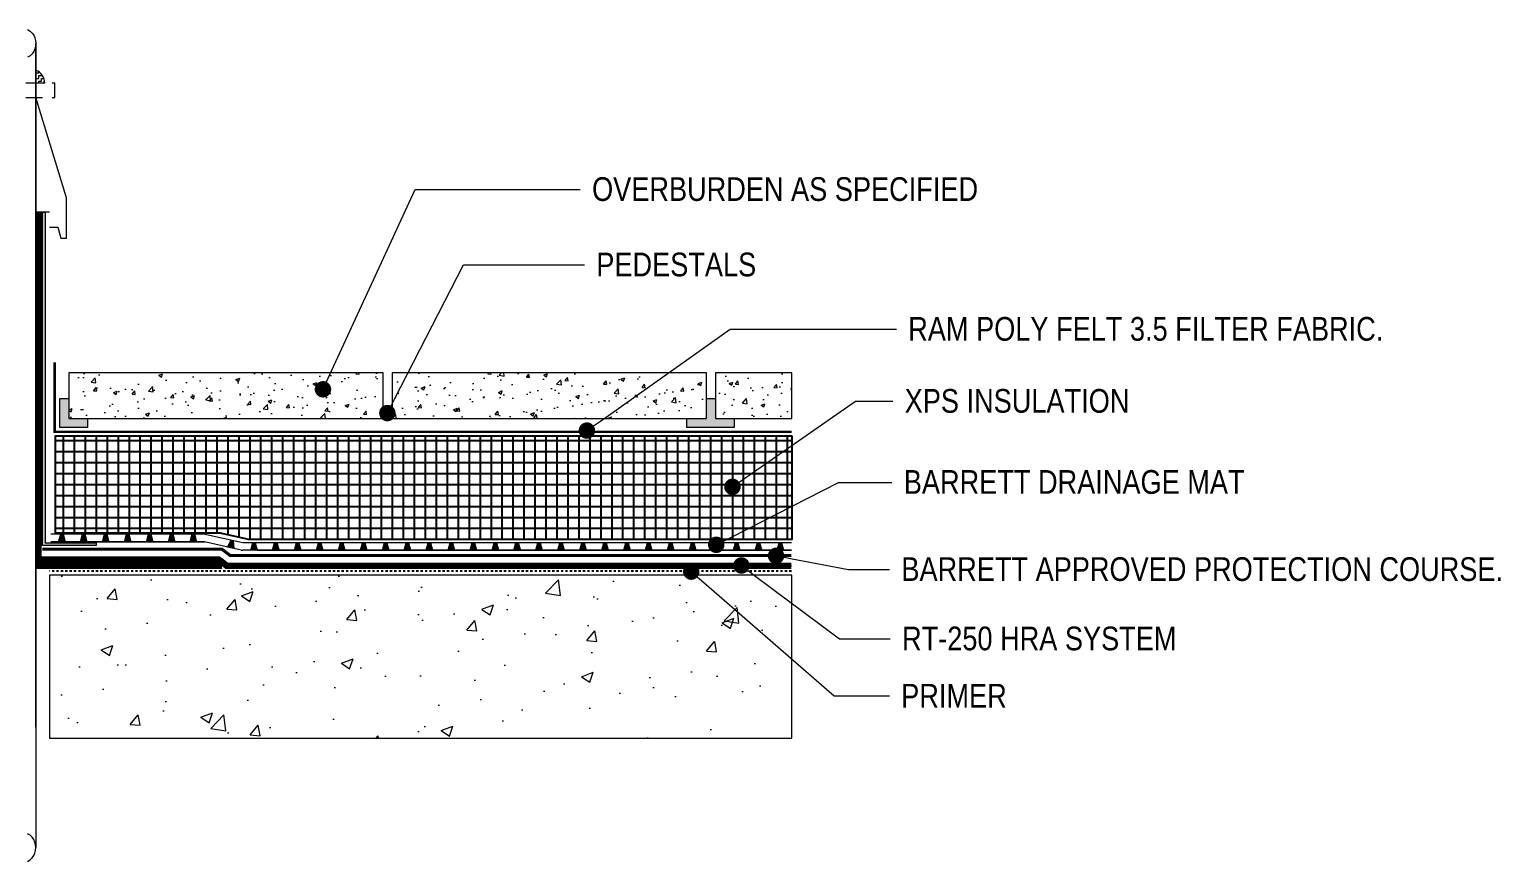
# Model space of a CAD drawing. Header units: inches. Extents: x -332 to 107, y -6 to 38.
# Drawn here: x 39.8 to 106.9, y -5.6 to 32.3 of the extents above; entities that cross this region are included whole.
import ezdxf
from ezdxf import colors
from ezdxf.entities.mleader import LeaderData, LeaderLine
from ezdxf.math import Vec2, Vec3

# ---------------------------------------------------------------- set-up
doc = ezdxf.new("R2010")
doc.units = ezdxf.units.IN
doc.header["$MEASUREMENT"] = 0
for name, pattern in [('Dash', [0.25, 0.125, -0.125]), ('Dashed - Dense', [0.8, 0.5, -0.3]), ('DASHED2', [0.1875, 0.125, -0.0625])]:
    doc.linetypes.add(name, pattern=pattern)
for name, color, linetype, lineweight in [('Drainage Mat', 191, 'Continuous', 0), ('Others', 190, 'Continuous', 0), ('RAM HDR 327', 63, 'Continuous', 0), ('Ram Mastic', 191, 'Continuous', 0), ('RAM POLY FELT 3.5 FILTER FABRIC.', 4, 'Dash', 0), ('RT-250 HRA SYSTEM LIQUID', 241, 'Continuous', 0), ('RT-250 HRA SYSTEM MESH', 3, 'Continuous', 0), ('Text', 20, 'Continuous', 0)]:
    doc.layers.add(name, color=color, linetype=linetype, lineweight=lineweight)
for name, color, linetype in [('Insulation Border', 8, 'Continuous'), ('Insulation Foam', 9, 'Continuous'), ('Primer', 32, 'DASHED2')]:
    doc.layers.add(name, color=color, linetype=linetype)
doc.layers.add('Protection Course', color=99, linetype='Dashed - Dense', lineweight=0, true_color=0x216123)
doc.styles.get("Standard").update_dxf_attribs({"font": ''})
doc.styles.get('Standard').set_extended_font_data('Arial Narrow')

# ---------------------------------------------------------------- blocks, each defined once
blk = doc.blocks.new('*U23')
at = {"layer": 'Drainage Mat'}
h = blk.add_hatch(color=256, dxfattribs=at)
h.dxf.hatch_style = 1
h.paths.add_polyline_path([(0.5, 0.343), (0.447, 0.343), (0.355, 0), (0.5, 0), (0.645, 0), (0.553, 0.343)])
at = {"layer": 'Drainage Mat', "linetype": 'Continuous'}
for points in [[(0, 0.343), (1, 0.343)], [(0, 0), (1, 0)]]:
    blk.add_lwpolyline(points, dxfattribs=at)
blk.add_lwpolyline([(0.5, 0.343), (0.447, 0.343), (0.355, 0), (0.5, 0), (0.645, 0), (0.553, 0.343)], close=True, dxfattribs=at)
blk = doc.blocks.new('*U24')
at = {"layer": 'Drainage Mat', "color": 0, "linetype": 'ByBlock', "lineweight": -2, "transparency": 16777216}
for p in [(2118.891, 7.892), (2119.891, 7.892), (2120.891, 7.892), (2121.891, 7.892), (2122.891, 7.892), (2123.891, 7.892), (2124.891, 7.892)]:
    blk.add_blockref('*U23', p, dxfattribs=at)
blk = doc.blocks.new('*U21')
at = {"layer": 'Drainage Mat'}
h = blk.add_hatch(color=256, dxfattribs=at)
h.dxf.hatch_style = 1
h.paths.add_polyline_path([(0.5, 0.343), (0.447, 0.343), (0.355, 0), (0.5, 0), (0.645, 0), (0.553, 0.343)])
at = {"layer": 'Drainage Mat', "linetype": 'Continuous'}
for points in [[(0, 0.343), (1, 0.343)], [(0, 0), (1, 0)]]:
    blk.add_lwpolyline(points, dxfattribs=at)
blk.add_lwpolyline([(0.5, 0.343), (0.447, 0.343), (0.355, 0), (0.5, 0), (0.645, 0), (0.553, 0.343)], close=True, dxfattribs=at)
blk = doc.blocks.new('*U22')
at = {"layer": 'Drainage Mat', "color": 0, "linetype": 'ByBlock', "lineweight": -2, "transparency": 16777216}
for p in [(2092.138, 7.501), (2093.138, 7.501), (2094.138, 7.501), (2095.138, 7.501), (2096.138, 7.501), (2097.138, 7.501), (2098.138, 7.501), (2099.138, 7.501), (2100.138, 7.501), (2101.138, 7.501), (2102.138, 7.501), (2103.138, 7.501), (2104.138, 7.501), (2105.138, 7.501), (2106.138, 7.501), (2107.138, 7.501), (2108.138, 7.501), (2109.138, 7.501), (2110.138, 7.501), (2111.138, 7.501), (2112.138, 7.501), (2113.138, 7.501), (2114.138, 7.501), (2115.138, 7.501), (2116.138, 7.501)]:
    blk.add_blockref('*U21', p, dxfattribs=at)
blk = doc.blocks.new('_Dot')
at = {"color": 0, "linetype": 'ByBlock', "lineweight": -2}
blk.add_line((-0.5, 0), (-1, 0), dxfattribs=at)
at = {"color": 0, "linetype": 'ByBlock', "const_width": 0.5}
blk.add_lwpolyline([(-0.25, 0, 1), (0.25, 0, 1)], format="xyb", close=True, dxfattribs=at)

msp = doc.modelspace()

# ---------------------------------------------------------------- hatches: boundary and pattern name
at = {"layer": 'Drainage Mat'}
h = msp.add_hatch(color=256, dxfattribs=at)
h.dxf.hatch_style = 1
h.paths.add_polyline_path([(49.066, 9.006), (49.117, 8.995), (49.134, 8.64), (48.993, 8.671), (48.851, 8.702), (49.014, 9.018)])
at = {"layer": 'Insulation Foam'}
h = msp.add_hatch(dxfattribs=at)
h.set_pattern_fill('NET', color=256, scale=4)
h.set_pattern_definition([(0, (-2092.1217, 1.05595), (0, 0.5), []), (90, (-2092.1217, 1.05595), (-0.5, 3e-17), [])])
h.paths.add_polyline_path([(74.569, 13.774), (74.571, 9.049), (49.819, 9.049), (48.511, 9.337), (41.006, 9.337), (41.006, 13.763)])
at = {"layer": 'Others'}
h = msp.add_hatch(dxfattribs=at)
h.set_pattern_fill('CONCRETE___STRUCTURAL_0002', color=256, style=0, pattern_type=2)
h.set_pattern_definition([(50, (27.268, 15.3668), (-1.757464, 0.15376), [0.18377, -2.02145]), (355, (27.268, 15.3668), (-0.33997, 1.84306), [0.14701, -1.61716]), (100.4514, (27.4144, 15.354), (1.41749, 1.6893), [0.15618, -1.71797]), (46.184, (27.268, 15.8568), (-2.615, 0.40556), [0.27565, -3.03218]), (96.636, (27.4859, 15.823), (2.29015, 2.38683), [0.23427, -2.57696]), (351.184, (27.268, 15.8568), (2.29015, 2.38683), [0.22052, -2.42574]), (21, (27.513, 15.7343), (-1.46257, 0.986515), [0.18377, -2.02145]), (326, (27.513, 15.7343), (0.59618, 1.7768), [0.14701, -1.61716]), (71.4514, (27.6348, 15.6521), (2.05875, 0.79028), [0.15618, -1.71797]), (37.5, (27.26794, 15.3668), (0.029795, 0.815672), [0, -1.59756, 0, -1.641665, 0, -1.623288]), (7.5, (27.2679, 15.3668), (0.644585, 0.966406), [0, -0.935994, 0, -1.560807, 0, -0.618687]), (327.5, (26.7215, 15.3668), (-1.307996, 0.055265), [0, -0.61256, 0, -1.911192, 0, -2.536005]), (317.5, (26.4765, 15.3668), (1.42895, 0.24528), [0, -0.79633, 0, -1.269227, 0, -1.80093])])
h.paths.add_polyline_path([(55.947, 16.635), (41.614, 16.635), (41.614, 14.558), (55.947, 14.558)])
h = msp.add_hatch(dxfattribs=at)
h.set_pattern_fill('CONCRETE___STRUCTURAL_0002', color=256, style=0, pattern_type=2)
h.set_pattern_definition([(50, (12.5276, 15.3668), (-1.757464, 0.153758), [0.18377, -2.021453]), (355, (12.5276, 15.3668), (-0.339975, 1.843056), [0.147015, -1.61716]), (100.4514, (12.674, 15.354), (1.41749, 1.689297), [0.15618, -1.71797]), (46.184, (12.5276, 15.8568), (-2.615, 0.40556), [0.27565, -3.03218]), (96.6356, (12.7455, 15.823), (2.29015, 2.38683), [0.23427, -2.57696]), (351.184, (12.5276, 15.8568), (2.29015, 2.38683), [0.22052, -2.42574]), (21, (12.7726, 15.7343), (-1.46257, 0.986515), [0.18377, -2.021453]), (326, (12.7726, 15.7343), (0.59618, 1.776796), [0.147015, -1.61716]), (71.4514, (12.8945, 15.6521), (2.05875, 0.79028), [0.15618, -1.71797]), (37.5, (12.5276, 15.3668), (0.0297946, 0.815672), [0, -1.59756, 0, -1.641665, 0, -1.623288]), (7.5, (12.5276, 15.3668), (0.644585, 0.966406), [0, -0.935994, 0, -1.560807, 0, -0.618687]), (327.5, (11.9812, 15.3668), (-1.307996, 0.055265), [0, -0.612562, 0, -1.911192, 0, -2.536005]), (317.5, (11.7362, 15.3668), (1.42895, 0.245282), [0, -0.79633, 0, -1.269227, 0, -1.80093])])
h.paths.add_polyline_path([(70.687, 16.635), (56.354, 16.635), (56.354, 14.558), (70.687, 14.558)])
h = msp.add_hatch(dxfattribs=at)
h.set_pattern_fill('CONCRETE___STRUCTURAL_0002', color=256, style=0, pattern_type=2)
h.set_pattern_definition([(50, (-2.2127, 15.3668), (-1.757464, 0.153758), [0.18377, -2.021453]), (355, (-2.2127, 15.3668), (-0.339975, 1.843056), [0.147015, -1.617162]), (100.4514, (-2.0663, 15.354), (1.41749, 1.689297), [0.15618, -1.71797]), (46.1842, (-2.2127, 15.8568), (-2.615003, 0.40556), [0.27565, -3.03218]), (96.6356, (-1.9948, 15.823), (2.29015, 2.38683), [0.23427, -2.57696]), (351.184, (-2.2127, 15.8568), (2.29015, 2.38683), [0.22052, -2.42574]), (21, (-1.9677, 15.7343), (-1.46257, 0.986515), [0.18377, -2.021453]), (326, (-1.9677, 15.7343), (0.596182, 1.776796), [0.147015, -1.617162]), (71.4514, (-1.8458, 15.6521), (2.058752, 0.79028), [0.15618, -1.71797]), (37.5, (-2.2127, 15.3668), (0.0297946, 0.815672), [0, -1.59756, 0, -1.641665, 0, -1.623288]), (7.5, (-2.2127, 15.3668), (0.644585, 0.966406), [0, -0.935994, 0, -1.560807, 0, -0.618687]), (327.5, (-2.7591, 15.3668), (-1.3079964, 0.055265), [0, -0.612562, 0, -1.911192, 0, -2.536005]), (317.5, (-3.0041, 15.3668), (1.42895, 0.245282), [0, -0.79633, 0, -1.269227, 0, -1.80093])])
h.paths.add_polyline_path([(74.569, 16.635), (71.095, 16.635), (71.095, 14.558), (74.569, 14.558)])
for points in [[(41.207, 15.465), (41.614, 15.465), (41.614, 14.558), (42.471, 14.558), (42.471, 14.144), (41.207, 14.144)], [(71.952, 14.558), (71.952, 14.144), (69.785, 14.144), (69.785, 14.558), (70.687, 14.558), (70.687, 15.465), (71.095, 15.465), (71.095, 14.558)]]:
    msp.add_hatch(color=256, dxfattribs=at).paths.add_polyline_path(points)
h = msp.add_hatch(dxfattribs=at)
h.set_pattern_fill('CONCRETE___STRUCTURAL_0002', color=256, style=0, pattern_type=2)
h.set_pattern_definition([(50, (1191.424, -562.1435), (-5.465523, 0.478171), [0.5715, -6.2865]), (355, (1191.424, -562.1435), (-1.057285, 5.731704), [0.4572, -5.0292]), (100.4514, (1191.8793, -562.1833), (4.408241, 5.25353), [0.4857, -5.342703]), (46.1842, (1191.424, -560.6195), (-8.132377, 1.261255), [0.85725, -9.42975]), (96.6356, (1192.1015, -560.7246), (7.12213, 7.42278), [0.72855, -8.014053]), (351.1842, (1191.424, -560.6195), (7.122124, 7.422784), [0.6858, -7.5438]), (21, (1192.186, -561.0005), (-4.548432, 3.067956), [0.5715, -6.2865]), (326, (1192.186, -561.0005), (1.854063, 5.525643), [0.4572, -5.0292]), (71.4514, (1192.565, -561.256), (6.402496, 2.457682), [0.4857, -5.342703]), (37.5, (1191.4238, -562.1435), (0.092658, 2.5366512), [0, -4.96824, 0, -5.1054, 0, -5.04825]), (7.5, (1191.4238, -562.1435), (2.00459, 3.005417), [0, -2.91084, 0, -4.85394, 0, -1.92405]), (327.5, (1189.7246, -562.1435), (-4.067727, 0.171868), [0, -1.905, 0, -5.9436, 0, -7.8867]), (317.5, (1188.9626, -562.1435), (4.443879, 0.7628), [0, -2.4765, 0, -3.94716, 0, -5.6007])])
h.paths.add_polyline_path([(74.571, 0.001), (74.571, 7.418), (40.745, 7.418), (40.745, 0.001)])
at = {"layer": 'Protection Course'}
h = msp.add_hatch(dxfattribs=at)
h.set_pattern_fill('AGGREGAT', color=256, scale=0.3, angle=180, pattern_type=2)
h.set_pattern_definition([(180, (-2092.1217, 1.05595), (-0.3, -0.3), [0.03, -0.045, 0.015, -0.045, 0.015, -0.15]), (180, (-2092.2717, 1.02595), (-0.3, -0.3), [0.015, -0.285]), (180, (-2092.1817, 1.01095), (-0.3, -0.3), [0.015, -0.03, 0.015, -0.24]), (180, (-2092.3317, 0.99595), (-0.3, -0.3), [0.03, -0.27]), (180, (-2092.3617, 0.98095), (-0.3, -0.3), [0.015, -0.285]), (180, (-2092.2717, 0.95095), (-0.3, -0.3), [0.03, -0.27]), (180, (-2092.1217, 0.93595), (-0.3, -0.3), [0.015, -0.03, 0.015, -0.075, 0.045, -0.12]), (180, (-2092.3317, 0.90595), (-0.3, -0.3), [0.03, -0.27]), (180, (-2092.1517, 0.89095), (-0.3, -0.3), [0.03, -0.015, 0.015, -0.12, 0.015, -0.105]), (180, (-2092.1367, 0.87595), (-0.3, -0.3), [0.015, -0.285]), (180, (-2092.2417, 0.86095), (-0.3, -0.3), [0.015, -0.015, 0.015, -0.255]), (180, (-2092.1967, 0.84595), (-0.3, -0.3), [0.015, -0.285]), (180, (-2092.3917, 0.83095), (-0.3, -0.3), [0.015, -0.285]), (180, (-2092.2567, 0.81595), (-0.3, -0.3), [0.015, -0.12, 0.015, -0.15]), (180, (-2092.2567, 0.80095), (-0.3, -0.3), [0.03, -0.27]), (180, (-2092.3167, 0.78595), (-0.3, -0.3), [0.03, -0.27]), (180, (-2092.1367, 0.77095), (-0.3, -0.3), [0.015, -0.18, 0.03, -0.075]), (270, (-2092.1217, 0.92095), (0.3, -0.3), [0.06, -0.06, 0.03, -0.15]), (270, (-2092.1367, 0.92095), (0.3, -0.3), [0.015, -0.105, 0.03, -0.15]), (270, (-2092.1517, 0.99595), (0.3, -0.3), [0.045, -0.255]), (270, (-2092.1667, 0.99595), (0.3, -0.3), [0.03, -0.27]), (270, (-2092.1817, 1.04095), (0.3, -0.3), [0.015, -0.18, 0.015, -0.015, 0.03, -0.045]), (270, (-2092.2117, 1.04095), (0.3, -0.3), [0.015, -0.105, 0.015, -0.165]), (270, (-2092.2267, 0.92095), (0.3, -0.3), [0.03, -0.045, 0.015, -0.015, 0.03, -0.165]), (270, (-2092.2417, 0.98095), (0.3, -0.3), [0.03, -0.165, 0.015, -0.09]), (270, (-2092.2567, 1.04095), (0.3, -0.3), [0.015, -0.015, 0.03, -0.24]), (270, (-2092.2867, 0.84595), (0.3, -0.3), [0.015, -0.285]), (270, (-2092.3017, 0.84595), (0.3, -0.3), [0.03, -0.03, 0.015, -0.015, 0.03, -0.18]), (270, (-2092.3167, 0.98095), (0.3, -0.3), [0.015, -0.015, 0.015, -0.03, 0.015, -0.21]), (270, (-2092.3617, 0.87595), (0.3, -0.3), [0.06, -0.24]), (270, (-2092.3767, 0.90595), (0.3, -0.3), [0.06, -0.045, 0.03, -0.165]), (270, (-2092.3917, 1.02595), (0.3, -0.3), [0.015, -0.045, 0.03, -0.21]), (270, (-2092.4067, 0.99595), (0.3, -0.3), [0.045, -0.255]), (225, (-2092.24171, 1.05595), (-4e-17, -0.3), [0.021213, -0.40305107]), (225, (-2092.40671, 1.04095), (-4e-17, -0.3), [0.021213, -0.360625069, 0.021213, -0.021213]), (225, (-2092.21171, 1.02595), (-4e-17, -0.3), [0.021213, -0.169704, 0.021213, -0.212134069]), (225, (-2092.28671, 1.02595), (-4e-17, -0.3), [0.021213, -0.339412069, 0.021213, -0.042426]), (225, (-2092.30171, 1.02595), (-4e-17, -0.3), [0.042426, -0.169704, 0.042426, -0.169708069]), (225, (-2092.22671, 0.99595), (-4e-17, -0.3), [0.02121, -0.19092, 0.02121, -0.02121, 0.02121, -0.148504069]), (225, (-2092.37671, 0.98095), (-4e-17, -0.3), [0.021213, -0.021213, 0.021213, -0.360625069]), (225, (-2092.16671, 0.96595), (-4e-17, -0.3), [0.021213, -0.254556, 0.021213, -0.127282069]), (225, (-2092.40671, 0.93595), (-4e-17, -0.3), [0.02121, -0.02121, 0.02121, -0.084852, 0.02121, -0.254572069]), (225, (-2092.22671, 0.89095), (-4e-17, -0.3), [0.021213, -0.40305107]), (225, (-2092.15171, 0.87595), (-4e-17, -0.3), [0.0424263, -0.38183777]), (225, (-2092.12171, 0.84595), (-4e-17, -0.3), [0.021213, -0.021213, 0.021213, -0.360625069]), (225, (-2092.28671, 0.80095), (-4e-17, -0.3), [0.021213, -0.40305107]), (225, (-2092.37671, 0.77095), (-4e-17, -0.3), [0.021213, -0.40305107]), (315, (-2092.25671, 1.02595), (-5e-17, -0.3), [0.021213, -0.40305107]), (315, (-2092.27171, 1.02595), (-5e-17, -0.3), [0.021213, -0.40305107]), (315, (-2092.18171, 1.01095), (-5e-17, -0.3), [0.021213, -0.084852, 0.042426, -0.275773069]), (315, (-2092.12171, 1.01095), (-5e-17, -0.3), [0.021213, -0.40305107]), (315, (-2092.31671, 0.96595), (-5e-17, -0.3), [0.021213, -0.16970562, 0.021213, -0.212132449]), (315, (-2092.33171, 0.96595), (-5e-17, -0.3), [0.02121, -0.12729, 0.02121, -0.12726, 0.02121, -0.106084069]), (315, (-2092.15171, 0.95095), (-5e-17, -0.3), [0.021213, -0.40305107]), (315, (-2092.39171, 0.93595), (-5e-17, -0.3), [0.04242, -0.106065, 0.02121, -0.02121, 0.02121, -0.212149069]), (315, (-2092.19671, 0.89095), (-5e-17, -0.3), [0.021213, -0.40305107]), (315, (-2092.31671, 0.89095), (-5e-17, -0.3), [0.0424263, -0.38183777]), (315, (-2092.33171, 0.89095), (-5e-17, -0.3), [0.021213, -0.40305107]), (315, (-2092.24171, 0.86095), (-5e-17, -0.3), [0.021213, -0.40305107]), (315, (-2092.15171, 0.81595), (-5e-17, -0.3), [0.021213, -0.40305107]), (315, (-2092.39171, 0.81595), (-5e-17, -0.3), [0.021213, -0.40305107]), (206.565051, (-2092.15171, 1.05595), (-0.3, -1e-10), [0.03354, -0.637280393]), (206.565051, (-2092.12171, 1.02595), (-0.3, -1e-10), [0.03354, -0.637280393]), (206.565051, (-2092.12171, 1.01095), (-0.3, -1e-10), [0.03354, -0.637280393]), (206.565051, (-2092.19671, 1.01095), (-0.3, -1e-10), [0.03354, -0.637280393]), (206.565051, (-2092.18171, 0.95095), (-0.3, -1e-10), [0.03354, -0.637280393]), (206.565051, (-2092.18171, 0.93595), (-0.3, -1e-10), [0.03354, -0.637280393]), (206.565051, (-2092.24171, 0.87595), (-0.3, -1e-10), [0.03354, -0.637280393]), (206.565051, (-2092.25671, 0.86095), (-0.3, -1e-10), [0.03354, -0.637280393]), (206.565051, (-2092.13671, 0.83095), (-0.3, -1e-10), [0.03354, -0.637280393]), (206.565051, (-2092.22671, 0.83095), (-0.3, -1e-10), [0.03354, -0.637280393]), (243.434949, (-2092.37671, 1.05595), (-2e-11, -0.3), [0.03354, -0.637280393]), (243.434949, (-2092.30171, 1.01095), (-2e-11, -0.3), [0.03354, -0.637280393]), (243.434949, (-2092.25671, 0.98095), (-2e-11, -0.3), [0.03354, -0.637280393]), (243.434949, (-2092.30171, 0.93595), (-2e-11, -0.3), [0.03354, -0.637280393]), (243.434949, (-2092.31671, 0.93595), (-2e-11, -0.3), [0.03354, -0.637280393]), (243.434949, (-2092.21171, 0.89095), (-2e-11, -0.3), [0.03354, -0.637280393]), (243.434949, (-2092.18171, 0.87595), (-2e-11, -0.3), [0.03354, -0.637280393]), (243.434949, (-2092.30171, 0.81595), (-2e-11, -0.3), [0.03354, -0.637280393]), (243.434949, (-2092.18171, 0.78595), (-2e-11, -0.3), [0.03354, -0.637280393]), (296.565051, (-2092.13671, 0.87595), (1e-10, -0.3), [0.03354, -0.637280393]), (296.565051, (-2092.31671, 0.87595), (1e-10, -0.3), [0.03354, -0.637280393]), (296.565051, (-2092.12171, 0.86095), (1e-10, -0.3), [0.03354, -0.637280393]), (296.565051, (-2092.36171, 0.81595), (1e-10, -0.3), [0.03354, -0.637280393]), (296.565051, (-2092.16671, 0.80095), (1e-10, -0.3), [0.03354, -0.637280393]), (296.565051, (-2092.22671, 0.78595), (1e-10, -0.3), [0.03354, -0.637280393]), (333.434949, (-2092.24171, 1.05595), (0.3, -1e-10), [0.03354, -0.637280393]), (333.434949, (-2092.18171, 1.02595), (0.3, -1e-10), [0.03354, -0.637280393]), (333.434949, (-2092.39171, 1.01095), (0.3, -1e-10), [0.03354, -0.637280393]), (333.434949, (-2092.36171, 0.98095), (0.3, -1e-10), [0.03354, -0.637280393]), (333.434949, (-2092.24171, 0.95095), (0.3, -1e-10), [0.03354, -0.637280393]), (333.434949, (-2092.16671, 0.93595), (0.3, -1e-10), [0.03354, -0.637280393]), (333.434949, (-2092.25671, 0.93595), (0.3, -1e-10), [0.03354, -0.637280393]), (333.434949, (-2092.21171, 0.90595), (0.3, -1e-10), [0.03354, -0.637280393]), (333.434949, (-2092.21171, 0.83095), (0.3, -1e-10), [0.03354, -0.637280393]), (333.434949, (-2092.12171, 0.77095), (0.3, -1e-10), [0.03354, -0.637280393]), (333.434949, (-2092.30171, 0.77095), (0.3, -1e-10), [0.03354, -0.637280393]), (333.434949, (-2092.33171, 0.77095), (0.3, -1e-10), [0.03354, -0.637280393])])
h.paths.add_polyline_path([(42.87, 8.902), (42.87, 8.777), (40.413, 8.777), (40.413, 23.965), (40.538, 23.965), (40.538, 8.902)])
at = {"layer": 'Ram Mastic'}
h = msp.add_hatch(dxfattribs=at)
h.set_pattern_fill('ZIGZAG', color=256)
h.set_pattern_definition([(0, (-2092.12171, 1.05595), (0.125, 0.125), [0.125, -0.125]), (90, (-2091.99671, 1.05595), (-0.125, 0.125), [0.125, -0.125])])
h.paths.add_polyline_path([(40.12, 30.425), (40.12, 29.859), (40.529, 29.859, 0.297872)])

# ---------------------------------------------------------------- linework, layer by layer
at = {"layer": 'Drainage Mat'}
for points in [[(41.473, 8.948), (47.801, 8.948)], [(50.199, 8.557), (74.554, 8.557)]]:
    msp.add_lwpolyline(points, dxfattribs=at)
at = {"layer": 'Drainage Mat', "linetype": 'Continuous'}
for points in [[(49.554, 8.9), (47.755, 9.292)], [(49.481, 8.564), (47.801, 8.948)], [(49.481, 8.564), (49.511, 8.557), (49.554, 8.557)]]:
    msp.add_lwpolyline(points, dxfattribs=at)
msp.add_lwpolyline([(49.066, 9.006), (49.117, 8.995), (49.134, 8.64), (48.993, 8.671), (48.851, 8.702), (49.014, 9.018)], close=True, dxfattribs=at)
at = {"layer": 'Insulation Border', "flags": 128}
msp.add_lwpolyline([(74.569, 13.774), (74.571, 9.049), (49.819, 9.049), (48.511, 9.337), (41.006, 9.337), (41.006, 13.763), (74.569, 13.774)], dxfattribs=at)
at = {"layer": 'Others', "linetype": 'Continuous'}
for p, q in [((40.12, 0.5), (40.12, 31.652)), ((40.12, 31.652), (40.12, -4.992)), ((40.979, 29.19), (40.979, 29.859)), ((41.51, 24.617), (40.12, 29.19)), ((41.51, 22.774), (41.51, 24.617)), ((40.745, 23.965), (40.12, 23.965)), ((40.745, 23.284), (41.123, 23.284)), ((41.123, 23.284), (41.259, 22.774)), ((41.259, 22.774), (41.51, 22.774))]:
    msp.add_line(p, q, dxfattribs=at)
at = {"layer": 'Others', "linetype": 'Dashed - Dense', "ltscale": 1.5}
for p, q in [((33.666, 29.859), (40.979, 29.859)), ((33.666, 29.19), (40.979, 29.19))]:
    msp.add_line(p, q, dxfattribs=at)
at = {"layer": 'Others', "linetype": 'Continuous', "flags": 128}
for points in [[(39.74, 32.287), (39.854, 32.214), (39.949, 32.123), (40.023, 32.019), (40.077, 31.903), (40.109, 31.779), (40.12, 31.652), (40.109, 31.524), (40.077, 31.401), (40.023, 31.285), (39.949, 31.18), (39.854, 31.09), (39.74, 31.016)], [(39.74, -5.627), (39.854, -5.554), (39.949, -5.463), (40.023, -5.358), (40.077, -5.243), (40.109, -5.119), (40.12, -4.992), (40.109, -4.864), (40.077, -4.741), (40.023, -4.625), (39.949, -4.52), (39.854, -4.43), (39.74, -4.356)]]:
    msp.add_lwpolyline(points, dxfattribs=at)
at = {"layer": 'Others', "flags": 128}
for points in [[(55.947, 16.635), (41.614, 16.635), (41.614, 14.558), (55.947, 14.558)], [(70.687, 16.635), (56.354, 16.635), (56.354, 14.558), (70.687, 14.558)], [(74.569, 16.635), (71.095, 16.635), (71.095, 14.558), (74.569, 14.558)], [(41.207, 15.465), (41.614, 15.465), (41.614, 14.558), (42.471, 14.558), (42.471, 14.144), (41.207, 14.144)], [(71.952, 14.558), (71.952, 14.144), (69.785, 14.144), (69.785, 14.558), (70.687, 14.558), (70.687, 15.465), (71.095, 15.465), (71.095, 14.558)], [(74.571, 0.001), (74.571, 7.418), (40.745, 7.418), (40.745, 0.001)]]:
    msp.add_lwpolyline(points, close=True, dxfattribs=at)
at = {"layer": 'Primer', "ltscale": 0.2}
msp.add_lwpolyline([(74.555, 7.609), (40.745, 7.609)], dxfattribs=at)
at = {"layer": 'Protection Course', "linetype": 'Continuous'}
msp.add_lwpolyline([(42.87, 8.902), (42.87, 8.777), (40.413, 8.777), (40.413, 23.965), (40.538, 23.965), (40.538, 8.902), (42.87, 8.902)], dxfattribs=at)
at = {"layer": 'Protection Course', "linetype": 'Dashed - Dense', "ltscale": 0.2, "const_width": 0.141}
msp.add_lwpolyline([(74.555, 8.313), (48.98, 8.313), (48.602, 8.602), (40.406, 8.602)], dxfattribs=at)
at = {"layer": 'RAM HDR 327', "const_width": 0.05}
msp.add_lwpolyline([(48.598, 7.847), (40.352, 7.847), (40.352, 23.965)], dxfattribs=at)
at = {"layer": 'Ram Mastic'}
msp.add_lwpolyline([(40.12, 30.425), (40.12, 29.859), (40.529, 29.859, 0.297873)], format="xyb", close=True, dxfattribs=at)
at = {"layer": 'RAM POLY FELT 3.5 FILTER FABRIC.', "ltscale": 0.2, "const_width": 0.115}
msp.add_lwpolyline([(40.976, 17.112), (40.976, 13.953), (74.569, 13.953)], dxfattribs=at)
at = {"layer": 'RT-250 HRA SYSTEM LIQUID'}
for points, const_width in [([(40.227, 7.697), (40.227, 23.965)], 0.2), ([(74.555, 7.847), (48.823, 7.847), (48.444, 8.136), (40.279, 8.136)], 0.3), ([(48.598, 7.847), (40.27, 7.847)], 0.3)]:
    msp.add_lwpolyline(points, dxfattribs=dict(at, const_width=const_width))
at = {"layer": 'RT-250 HRA SYSTEM MESH'}
msp.add_lwpolyline([(74.555, 7.847), (48.823, 7.847), (48.444, 8.136), (40.898, 8.136)], dxfattribs=at)

# ---------------------------------------------------------------- block references
at = {"layer": 'Drainage Mat', "xscale": -1}
for name in ['*U24', '*U22']:
    msp.add_blockref(name, (2166.693, 1.056), dxfattribs=at)

# ---------------------------------------------------------------- leaders
at = {"layer": 'Text'}
ml = msp.add_multileader_mtext('Standard', dxfattribs=at)
ml.set_content('OVERBURDEN AS SPECIFIED', color=256)
ml.set_leader_properties(color=256, lineweight=0)
ml.set_arrow_properties(name='DOT')
ml.build(insert=Vec2(0, 0))
ml.multileader.update_dxf_attribs({"text_left_attachment_type": 2, "text_right_attachment_type": 2, "dogleg_length": 0.36, "arrow_head_size": 0.75, "scale": 12})
ctx = ml.context
ctx.base_point, ctx.scale, ctx.char_height, ctx.arrow_head_size, ctx.landing_gap_size, ctx.plane_origin = Vec3(64.929, 24.995), 12, 1.08, 0.75, 0.54, Vec3(53.204, 15.89)
ctx.left_attachment, ctx.right_attachment = 2, 2
notes = []
notes.append((ctx, [(0, (1, 1, 0), (57.404, 24.995), (1, 0), 7.525, [(0, [(53.204, 15.89)], 0, [])])]))
ctx.mtext.insert, ctx.mtext.flow_direction = Vec3(65.469, 25.554), 5
ml = msp.add_multileader_mtext('Standard', dxfattribs=at)
ml.set_content('PEDESTALS', color=256)
ml.set_leader_properties(color=256, lineweight=0)
ml.set_arrow_properties(name='DOT')
ml.build(insert=Vec2(0, 0))
ml.multileader.update_dxf_attribs({"text_left_attachment_type": 2, "text_right_attachment_type": 2, "dogleg_length": 0.36, "arrow_head_size": 0.75, "scale": 12})
ctx = ml.context
ctx.base_point, ctx.scale, ctx.char_height, ctx.arrow_head_size, ctx.landing_gap_size, ctx.plane_origin = Vec3(65.123, 21.56), 12, 1.08, 0.75, 0.54, Vec3(56.139, 14.807)
ctx.left_attachment, ctx.right_attachment = 2, 2
notes.append((ctx, [(0, (1, 1, 0), (59.609, 21.56), (1, 0), 5.514, [(0, [(56.139, 14.807)], 0, [])])]))
ctx.mtext.insert, ctx.mtext.flow_direction = Vec3(65.663, 22.118), 5
ml = msp.add_multileader_mtext('Standard', dxfattribs=at)
ml.set_content('RAM POLY FELT 3.5 FILTER FABRIC.', color=256)
ml.set_leader_properties(color=256, lineweight=0)
ml.set_arrow_properties(name='DOT')
ml.build(insert=Vec2(0, 0))
ml.multileader.update_dxf_attribs({"text_left_attachment_type": 2, "text_right_attachment_type": 2, "dogleg_length": 0.36, "arrow_head_size": 0.75, "scale": 12})
ctx = ml.context
ctx.base_point, ctx.scale, ctx.char_height, ctx.arrow_head_size, ctx.landing_gap_size, ctx.plane_origin = Vec3(79.34, 18.627), 12, 1.08, 0.75, 0.54, Vec3(61.258, 13.954)
ctx.left_attachment, ctx.right_attachment = 2, 2
notes.append((ctx, [(0, (1, 1, 0), (71.76, 18.627), (1, 0), 7.58, [(0, [(65.234, 14.009)], 0, [])])]))
ctx.mtext.insert, ctx.mtext.flow_direction = Vec3(79.88, 19.185), 5
ml = msp.add_multileader_mtext('Standard', dxfattribs=at)
ml.set_content('XPS INSULATION', color=256)
ml.set_leader_properties(color=256, lineweight=0)
ml.set_arrow_properties(name='DOT')
ml.build(insert=Vec2(0, 0))
ml.multileader.update_dxf_attribs({"text_left_attachment_type": 2, "text_right_attachment_type": 2, "dogleg_length": 0.36, "arrow_head_size": 0.75, "scale": 12})
ctx = ml.context
ctx.base_point, ctx.scale, ctx.char_height, ctx.arrow_head_size, ctx.landing_gap_size, ctx.plane_origin = Vec3(79.178, 15.345), 12, 1.08, 0.75, 0.54, Vec3(74.079, 12.756)
ctx.left_attachment, ctx.right_attachment = 2, 2
notes.append((ctx, [(0, (1, 1, 0), (77.475, 15.345), (1, 0), 1.702, [(0, [(71.868, 11.447)], 0, [])])]))
ctx.mtext.insert, ctx.mtext.flow_direction = Vec3(79.718, 15.904), 5
ml = msp.add_multileader_mtext('Standard', dxfattribs=at)
ml.set_content('BARRETT DRAINAGE MAT', color=256)
ml.set_leader_properties(color=256, lineweight=0)
ml.set_arrow_properties(name='DOT')
ml.build(insert=Vec2(0, 0))
ml.multileader.update_dxf_attribs({"text_left_attachment_type": 2, "text_right_attachment_type": 2, "dogleg_length": 0.36, "arrow_head_size": 0.75, "scale": 12})
ctx = ml.context
ctx.base_point, ctx.scale, ctx.char_height, ctx.arrow_head_size, ctx.landing_gap_size, ctx.plane_origin = Vec3(79.139, 11.65), 12, 1.08, 0.75, 0.54, Vec3(74.51, 9.592)
ctx.left_attachment, ctx.right_attachment = 2, 2
notes.append((ctx, [(0, (1, 1, 0), (76.707, 11.65), (1, 0), 2.432, [(0, [(71.13, 8.805)], 0, [])])]))
ctx.mtext.insert, ctx.mtext.flow_direction = Vec3(79.679, 12.209), 5
ml = msp.add_multileader_mtext('Standard', dxfattribs=at)
ml.set_content('RT-250 HRA SYSTEM', color=256)
ml.set_leader_properties(color=256, lineweight=0)
ml.set_arrow_properties(name='DOT')
ml.build(insert=Vec2(0, 0))
ml.multileader.update_dxf_attribs({"text_left_attachment_type": 2, "text_right_attachment_type": 2, "dogleg_length": 0.36, "arrow_head_size": 0.75, "scale": 12})
ctx = ml.context
ctx.base_point, ctx.scale, ctx.char_height, ctx.arrow_head_size, ctx.landing_gap_size, ctx.plane_origin = Vec3(79.058, 4.521), 12, 1.08, 0.75, 0.54, Vec3(74.069, 8.079)
ctx.left_attachment, ctx.right_attachment = 2, 2
notes.append((ctx, [(0, (1, 1, 0), (76.747, 4.521), (1, 0), 2.31, [(0, [(72.277, 7.863)], 0, [])])]))
ctx.mtext.insert, ctx.mtext.flow_direction = Vec3(79.598, 5.079), 5
ml = msp.add_multileader_mtext('Standard', dxfattribs=at)
ml.set_content('BARRETT APPROVED PROTECTION COURSE.', color=256)
ml.set_leader_properties(color=256, lineweight=0)
ml.set_arrow_properties(name='DOT')
ml.build(insert=Vec2(0, 0))
ml.multileader.update_dxf_attribs({"text_left_attachment_type": 2, "text_right_attachment_type": 2, "dogleg_length": 0.36, "arrow_head_size": 0.75, "scale": 12})
ctx = ml.context
ctx.base_point, ctx.scale, ctx.char_height, ctx.arrow_head_size, ctx.landing_gap_size, ctx.plane_origin = Vec3(79.029, 7.68), 12, 1.08, 0.75, 0.54, Vec3(74.571, 8.571)
ctx.left_attachment, ctx.right_attachment = 2, 2
notes.append((ctx, [(0, (1, 1, 0), (77.153, 7.68), (1, 0), 1.877, [(0, [(73.856, 8.305)], 0, [])])]))
ctx.mtext.insert, ctx.mtext.flow_direction = Vec3(79.569, 8.239), 5
ml = msp.add_multileader_mtext('Standard', dxfattribs=at)
ml.set_content('PRIMER', color=256)
ml.set_leader_properties(color=256, lineweight=0)
ml.set_arrow_properties(name='DOT')
ml.build(insert=Vec2(0, 0))
ml.multileader.update_dxf_attribs({"text_left_attachment_type": 2, "text_right_attachment_type": 2, "dogleg_length": 0.36, "arrow_head_size": 0.75, "scale": 12})
ctx = ml.context
ctx.base_point, ctx.scale, ctx.char_height, ctx.arrow_head_size, ctx.landing_gap_size, ctx.plane_origin = Vec3(79.02, 1.928), 12, 1.08, 0.75, 0.54, Vec3(71.789, 7.609)
ctx.left_attachment, ctx.right_attachment = 2, 2
notes.append((ctx, [(0, (1, 1, 0), (76.504, 1.928), (1, 0), 2.516, [(0, [(69.991, 7.583)], 0, [])])]))
ctx.mtext.insert, ctx.mtext.flow_direction = Vec3(79.56, 2.468), 5
for ctx, leaders in notes:
    for number, flags, end, landing, length, lines in leaders:
        leader = LeaderData()
        leader.index, (leader.has_last_leader_line, leader.has_dogleg_vector, leader.attachment_direction) = number, flags
        leader.last_leader_point, leader.dogleg_vector, leader.dogleg_length = Vec3(end), Vec3(landing), length
        for number, points, colour, breaks in lines:
            line = LeaderLine()
            line.index, line.vertices, line.color, line.breaks = number, Vec3.list(points), colors.encode_raw_color(colour), breaks
            leader.lines.append(line)
        ctx.leaders.append(leader)

doc.saveas('drawing.dxf')
